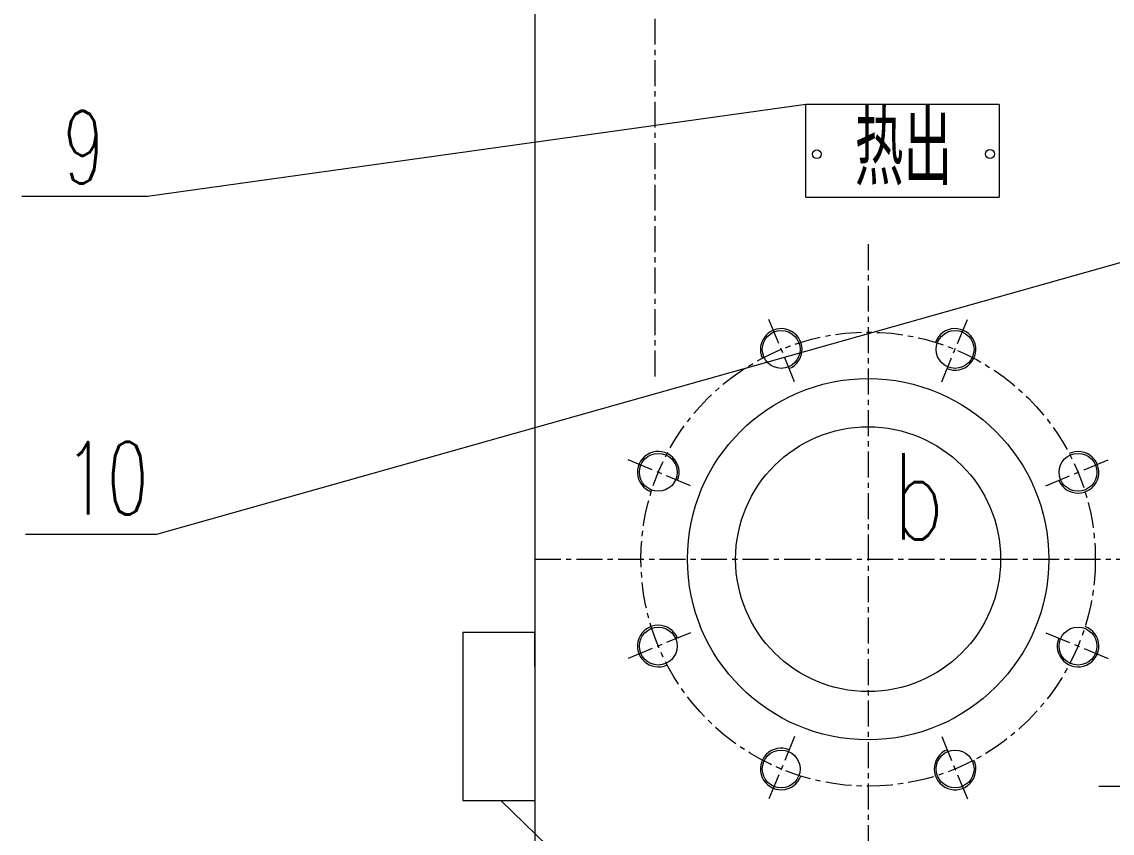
# Model space of a CAD drawing. Header units: millimetres. Extents: x -394 to 6212, y -2458 to 809.
# Drawn here: x 4927 to 4979.6, y -2224.7 to -2185.5 of the extents above; entities that cross this region are included whole.
import ezdxf

# ---------------------------------------------------------------- set-up
doc = ezdxf.new("R2010")
doc.units = ezdxf.units.MM
doc.linetypes.add('CENTER', pattern=[2, 1.25, -0.25, 0.25, -0.25])
doc.layers.get('0').update_dxf_attribs({"lineweight": 18})
doc.layers.add('1', color=1, linetype='Continuous', lineweight=18, true_color=0xff0000)
doc.layers.add('2', color=2, linetype='Continuous', lineweight=18, true_color=0xffff00)
doc.styles.add('HZ', font='txt.shx', dxfattribs={"width": 0.67, "bigfont": 'hztxt.shx'})
doc.styles.add('STYLE1', font='txt.shx', dxfattribs={"width": 0.67, "bigfont": 'hztxt.shx'})
doc.styles.add('ZH', font='txt.shx', dxfattribs={"width": 0.75, "bigfont": 'hztxt.shx'})

msp = doc.modelspace()

# ---------------------------------------------------------------- linework, layer by layer
at = {"color": 3, "linetype": 'CENTER'}
for p, q in [((4957.53094, -2101.39599), (4957.53094, -2202.73354)), ((4967.81432, -2196.26412), (4967.81432, -2227.40745)), ((4964.27143, -2202.89415), (4962.94587, -2199.69397)), ((4971.35722, -2202.89415), (4972.68278, -2199.69397)), ((4959.26102, -2207.90456), (4956.06084, -2206.579)), ((4976.36763, -2207.90456), (4979.56781, -2206.579)), ((4951.76312, -2211.44745), (4981.40312, -2211.44745)), ((4959.26102, -2214.99035), (4956.06084, -2216.31591)), ((4976.36763, -2214.99035), (4979.56781, -2216.31591)), ((4964.27143, -2220.00076), (4962.94587, -2223.20094)), ((4971.35722, -2220.00076), (4972.68278, -2223.20094))]:
    msp.add_line(p, q, dxfattribs=at)
msp.add_circle((4967.81432, -2211.44745), 10.944, dxfattribs=at)
at = {"layer": '1'}
for p, q in [((4951.76312, -2179.98669), (4951.76312, -2236.52745)), ((4948.28962, -2214.96759), (4951.76312, -2214.96759)), ((4948.28962, -2214.96759), (4948.28962, -2223.08214)), ((4948.28962, -2223.08214), (4951.76312, -2223.08214))]:
    msp.add_line(p, q, dxfattribs=at)
at = {"layer": '1', "ltscale": 0.25}
for p, q in [((4974.13281, -2189.53788), (4964.81847, -2189.53788)), ((4964.81847, -2194.00458), (4964.81847, -2189.53788)), ((4974.13281, -2189.53788), (4974.13281, -2194.00458)), ((4964.81847, -2194.00458), (4974.13281, -2194.00458))]:
    msp.add_line(p, q, dxfattribs=at)
at = {"layer": '1', "ltscale": 200}
msp.add_line((4951.76312, -2216.62746), (4951.76312, -2214.98316), dxfattribs=at)
at = {"layer": '1', "ltscale": 0.25}
for centre in [(4965.34221, -2191.92831), (4973.68341, -2191.9155)]:
    msp.add_circle(centre, 0.21336, dxfattribs=at)
at = {"layer": '1'}
for centre, radius in [((4963.62623, -2201.33652), 0.912), ((4972.00241, -2201.33652), 0.912), ((4967.81432, -2211.44745), 8.70607), ((4967.81432, -2211.44745), 6.384), ((4957.70338, -2207.25937), 0.912), ((4977.92526, -2207.25937), 0.912), ((4957.70338, -2215.63554), 0.912), ((4977.92526, -2215.63554), 0.912), ((4963.62623, -2221.55839), 0.912), ((4972.00241, -2221.55839), 0.912)]:
    msp.add_circle(centre, radius, dxfattribs=at)
at = {"layer": '2'}
for p, q in [((4964.81847, -2189.53788), (4933.08984, -2193.96874)), ((4933.08984, -2193.96874), (4927.03881, -2193.96874)), ((4933.54773, -2210.23816), (4990.90803, -2194.04742)), ((4927.22099, -2210.23816), (4933.54773, -2210.23816)), ((4978.92716, -2222.39145), (4983.89581, -2222.39145))]:
    msp.add_line(p, q, dxfattribs=at)
at = {"layer": '2', "ltscale": 0.5}
msp.add_line((4950.11301, -2223.08214), (5028.05312, -2298.55677), dxfattribs=at)
at = {"layer": '2'}
for centre, start, end in [((4963.62623, -2201.33652), 292.5, 205.126977), ((4972.00241, -2201.33652), 247.5, 160.126977), ((4957.70338, -2207.25937), 337.5, 250.126977), ((4977.92526, -2207.25937), 202.5, 115.126977), ((4957.70338, -2215.63554), 22.5, 295.126977), ((4977.92526, -2215.63554), 157.5, 70.126977), ((4963.62623, -2221.55839), 67.5, 340.126977), ((4972.00241, -2221.55839), 112.5, 25.126977)]:
    msp.add_arc(centre, 1.0032, start, end, dxfattribs=at)

# ---------------------------------------------------------------- texts
at = {"layer": '2', "style": 'STYLE1', "width": 0.67}
for s, p in [('9', (4929.01227, -2193.33157)), ('10', (4929.12297, -2209.29591))]:
    msp.add_text(s, height=3.5, dxfattribs=at).set_placement(p)
at = {"layer": '2', "linetype": 'Continuous', "style": 'ZH', "width": 0.75}
msp.add_text('b', height=4.1472, dxfattribs=at).set_placement((4968.98072, -2210.49213))
at = {"layer": '2', "insert": (4967.17108, -2193.4343), "char_height": 3.5, "width": 7.035, "attachment_point": 7, "style": 'HZ'}
msp.add_mtext('\\T1;热出', dxfattribs=at)

doc.saveas('drawing.dxf')
